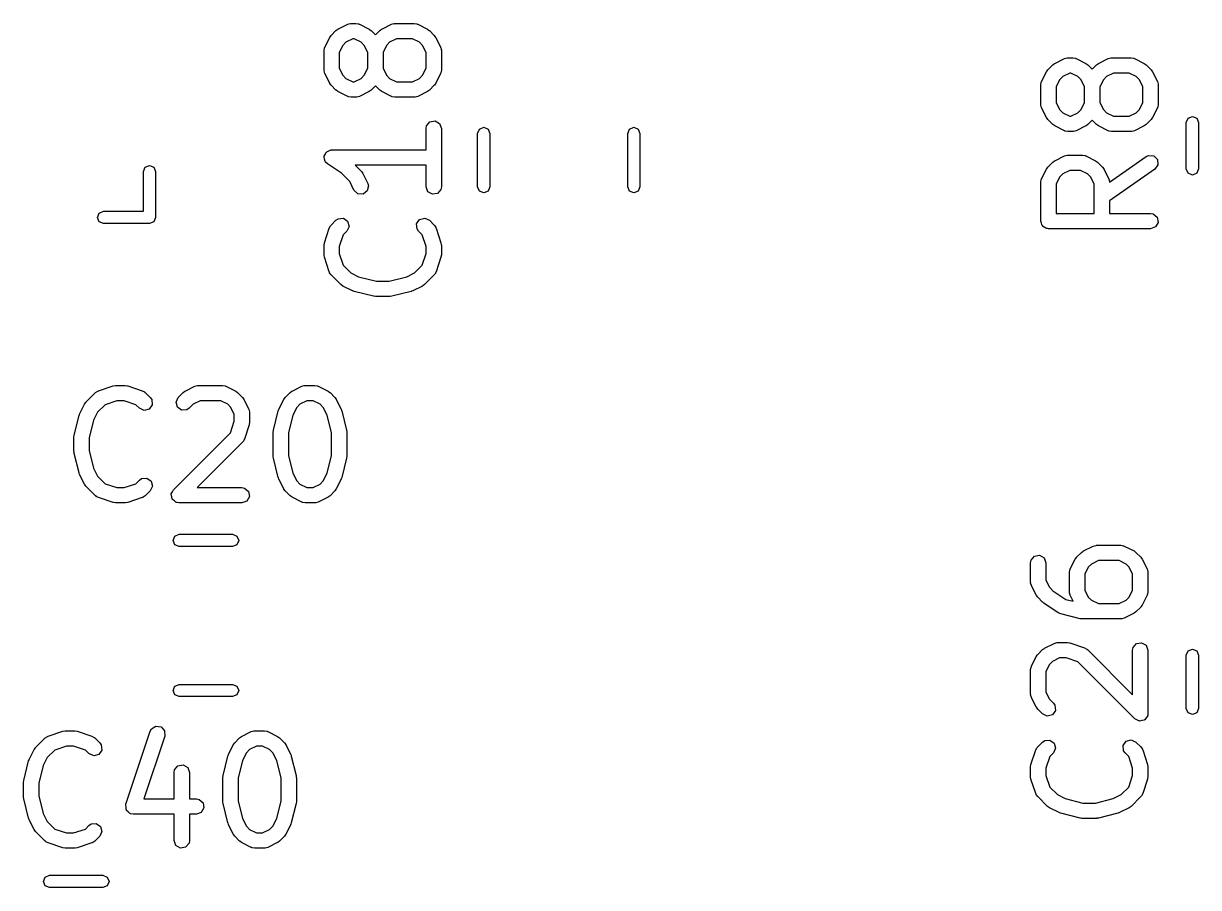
# Model space of a CAD drawing. Extents: x 44 to 148, y -85 to -25.
# Drawn here: x 99.81 to 111.32, y -59.71 to -51.25 of the extents above; entities that cross this region are included whole.
import ezdxf

# ---------------------------------------------------------------- set-up
doc = ezdxf.new("R2010")
doc.units = 0
doc.layers.add('BLACK', color=7, linetype='CONTINUOUS')

msp = doc.modelspace()

# ---------------------------------------------------------------- linework, layer by layer
at = {"layer": 'BLACK', "linetype": 'CONTINUOUS'}
for p, q in [((102.826905, -51.3703), (102.874524, -51.322681)), ((102.874524, -51.322681), (102.89289, -51.309821)), ((102.89289, -51.309821), (102.894016, -51.308632)), ((102.894016, -51.308632), (102.989254, -51.261013)), ((102.989254, -51.261013), (103.01422, -51.253587)), ((103.01422, -51.253587), (103.018581, -51.254628)), ((103.018581, -51.254628), (103.022795, -51.253095)), ((103.022795, -51.253095), (103.070414, -51.253095)), ((103.070414, -51.253095), (103.096066, -51.257618)), ((103.096066, -51.257618), (103.099501, -51.2605)), ((103.099501, -51.2605), (103.103955, -51.261013)), ((103.103955, -51.261013), (103.199193, -51.308632)), ((103.199193, -51.308632), (103.217203, -51.32199)), ((103.217203, -51.32199), (103.218685, -51.322681)), ((103.218685, -51.322681), (103.26089, -51.364886)), ((103.26089, -51.364886), (103.303095, -51.322681)), ((103.303095, -51.322681), (103.321461, -51.309821)), ((103.321461, -51.309821), (103.322587, -51.308632)), ((103.322587, -51.308632), (103.417825, -51.261013)), ((103.417825, -51.261013), (103.442791, -51.253587)), ((103.442791, -51.253587), (103.447152, -51.254628)), ((103.447152, -51.254628), (103.451366, -51.253095)), ((103.451366, -51.253095), (103.641842, -51.253095)), ((103.641842, -51.253095), (103.667494, -51.257618)), ((103.667494, -51.257618), (103.670929, -51.2605)), ((103.670929, -51.2605), (103.675383, -51.261013)), ((103.675383, -51.261013), (103.770621, -51.308632)), ((103.770621, -51.308632), (103.788629, -51.321988)), ((103.788629, -51.321988), (103.790112, -51.32268)), ((103.790112, -51.32268), (103.837732, -51.370299)), ((102.765237, -51.48503), (102.812856, -51.389792)), ((102.812856, -51.389792), (102.826214, -51.371781)), ((102.826214, -51.371781), (102.826905, -51.3703)), ((102.971984, -51.437353), (102.941577, -51.46776)), ((103.0405, -51.403095), (102.971984, -51.437353)), ((103.052709, -51.403095), (103.0405, -51.403095)), ((103.121225, -51.437353), (103.052709, -51.403095)), ((103.151632, -51.46776), (103.121225, -51.437353)), ((103.400555, -51.437353), (103.370148, -51.46776)), ((103.469071, -51.403095), (103.400555, -51.437353)), ((103.624137, -51.403095), (103.469071, -51.403095)), ((103.692653, -51.437353), (103.624137, -51.403095)), ((103.723061, -51.46776), (103.692653, -51.437353)), ((103.837732, -51.370299), (103.850594, -51.388667)), ((103.850594, -51.388667), (103.851782, -51.389792)), ((103.851782, -51.389792), (103.899401, -51.48503)), ((102.757319, -51.518571), (102.761842, -51.492919)), ((102.757319, -51.709047), (102.757319, -51.518571)), ((102.761842, -51.492919), (102.764724, -51.489483)), ((102.764724, -51.489483), (102.765237, -51.48503)), ((102.941577, -51.46776), (102.907319, -51.536276)), ((102.907319, -51.536276), (102.907319, -51.691342)), ((103.18589, -51.536276), (103.151632, -51.46776)), ((103.18589, -51.691342), (103.18589, -51.536276)), ((103.370148, -51.46776), (103.33589, -51.536276)), ((103.33589, -51.536276), (103.33589, -51.691342)), ((103.757319, -51.536276), (103.723061, -51.46776)), ((103.757319, -51.691342), (103.757319, -51.536276)), ((103.899401, -51.48503), (103.906827, -51.509996)), ((103.906827, -51.509996), (103.905785, -51.514357)), ((103.905785, -51.514357), (103.907319, -51.518571)), ((103.907319, -51.518571), (103.907319, -51.709047)), ((109.849405, -51.70649), (109.897024, -51.658871)), ((109.897024, -51.658871), (109.91539, -51.646011)), ((109.91539, -51.646011), (109.916516, -51.644822)), ((109.916516, -51.644822), (110.011754, -51.597203)), ((110.011754, -51.597203), (110.03672, -51.589777)), ((110.03672, -51.589777), (110.041081, -51.590818)), ((110.041081, -51.590818), (110.045295, -51.589285)), ((110.045295, -51.589285), (110.092914, -51.589285)), ((110.092914, -51.589285), (110.118566, -51.593808)), ((110.118566, -51.593808), (110.122001, -51.59669)), ((110.122001, -51.59669), (110.126455, -51.597203)), ((110.126455, -51.597203), (110.221693, -51.644822)), ((110.221693, -51.644822), (110.239703, -51.65818)), ((110.239703, -51.65818), (110.241185, -51.658871)), ((110.241185, -51.658871), (110.28339, -51.701076)), ((110.28339, -51.701076), (110.325595, -51.658871)), ((110.325595, -51.658871), (110.343961, -51.646011)), ((110.343961, -51.646011), (110.345087, -51.644822)), ((110.345087, -51.644822), (110.440325, -51.597203)), ((110.440325, -51.597203), (110.465291, -51.589777)), ((110.465291, -51.589777), (110.469652, -51.590818)), ((110.469652, -51.590818), (110.473866, -51.589285)), ((110.473866, -51.589285), (110.664342, -51.589285)), ((110.664342, -51.589285), (110.689994, -51.593808)), ((110.689994, -51.593808), (110.693429, -51.59669)), ((110.693429, -51.59669), (110.697883, -51.597203)), ((110.697883, -51.597203), (110.793121, -51.644822)), ((110.793121, -51.644822), (110.811129, -51.658178)), ((110.811129, -51.658178), (110.812612, -51.65887)), ((110.812612, -51.65887), (110.860232, -51.706489)), ((102.758852, -51.71326), (102.757319, -51.709047)), ((102.757811, -51.717621), (102.758852, -51.71326)), ((102.765237, -51.742588), (102.757811, -51.717621)), ((102.812856, -51.837826), (102.765237, -51.742588)), ((102.907319, -51.691342), (102.941577, -51.759858)), ((102.941577, -51.759858), (102.971984, -51.790265)), ((102.971984, -51.790265), (103.0405, -51.824523)), ((103.052709, -51.824523), (103.121225, -51.790265)), ((103.121225, -51.790265), (103.151632, -51.759858)), ((103.151632, -51.759858), (103.18589, -51.691342)), ((103.33589, -51.691342), (103.370148, -51.759858)), ((103.370148, -51.759858), (103.400555, -51.790265)), ((103.400555, -51.790265), (103.469071, -51.824523)), ((103.624137, -51.824523), (103.692653, -51.790264)), ((103.692653, -51.790264), (103.723061, -51.759857)), ((103.723061, -51.759857), (103.757319, -51.691342)), ((103.899401, -51.742588), (103.851782, -51.837826)), ((103.899913, -51.738134), (103.899401, -51.742588)), ((103.902796, -51.734699), (103.899913, -51.738134)), ((103.907319, -51.709047), (103.902796, -51.734699)), ((109.787737, -51.82122), (109.835356, -51.725982)), ((109.835356, -51.725982), (109.848714, -51.707971)), ((109.848714, -51.707971), (109.849405, -51.70649)), ((109.994484, -51.773543), (109.964077, -51.80395)), ((110.063, -51.739285), (109.994484, -51.773543)), ((110.075209, -51.739285), (110.063, -51.739285)), ((110.143725, -51.773543), (110.075209, -51.739285)), ((110.174132, -51.80395), (110.143725, -51.773543)), ((110.423055, -51.773543), (110.392648, -51.80395)), ((110.491571, -51.739285), (110.423055, -51.773543)), ((110.646637, -51.739285), (110.491571, -51.739285)), ((110.715153, -51.773543), (110.646637, -51.739285)), ((110.745561, -51.80395), (110.715153, -51.773543)), ((110.860232, -51.706489), (110.873094, -51.724857)), ((110.873094, -51.724857), (110.874282, -51.725982)), ((110.874282, -51.725982), (110.921901, -51.82122)), ((102.814045, -51.838951), (102.812856, -51.837826)), ((102.826905, -51.857318), (102.814045, -51.838951)), ((102.874524, -51.904937), (102.826905, -51.857318)), ((102.876005, -51.905628), (102.874524, -51.904937)), ((102.894016, -51.918986), (102.876005, -51.905628)), ((103.0405, -51.824523), (103.052709, -51.824523)), ((103.200318, -51.917796), (103.199193, -51.918986)), ((103.218685, -51.904937), (103.200318, -51.917796)), ((103.26089, -51.862732), (103.218685, -51.904937)), ((103.303095, -51.904937), (103.26089, -51.862732)), ((103.304576, -51.905628), (103.303095, -51.904937)), ((103.322587, -51.918986), (103.304576, -51.905628)), ((103.469071, -51.824523), (103.624137, -51.824523)), ((103.771746, -51.917797), (103.770621, -51.918986)), ((103.790112, -51.904938), (103.771746, -51.917797)), ((103.837732, -51.857319), (103.790112, -51.904938)), ((103.838422, -51.855837), (103.837732, -51.857319)), ((103.851782, -51.837826), (103.838422, -51.855837)), ((109.779819, -51.854761), (109.784342, -51.829109)), ((109.779819, -52.045237), (109.779819, -51.854761)), ((109.784342, -51.829109), (109.787224, -51.825673)), ((109.787224, -51.825673), (109.787737, -51.82122)), ((109.964077, -51.80395), (109.929819, -51.872466)), ((109.929819, -51.872466), (109.929819, -52.027532)), ((110.20839, -51.872466), (110.174132, -51.80395)), ((110.20839, -52.027532), (110.20839, -51.872466)), ((110.392648, -51.80395), (110.35839, -51.872466)), ((110.35839, -51.872466), (110.35839, -52.027532)), ((110.779819, -51.872466), (110.745561, -51.80395)), ((110.779819, -52.027532), (110.779819, -51.872466)), ((110.921901, -51.82122), (110.929327, -51.846186)), ((110.929327, -51.846186), (110.928285, -51.850547)), ((110.928285, -51.850547), (110.929819, -51.854761)), ((110.929819, -51.854761), (110.929819, -52.045237)), ((102.989254, -51.966605), (102.894016, -51.918986)), ((102.993707, -51.967117), (102.989254, -51.966605)), ((102.997143, -51.97), (102.993707, -51.967117)), ((103.022795, -51.974523), (102.997143, -51.97)), ((103.070414, -51.974523), (103.022795, -51.974523)), ((103.074627, -51.972989), (103.070414, -51.974523)), ((103.078988, -51.974031), (103.074627, -51.972989)), ((103.103955, -51.966605), (103.078988, -51.974031)), ((103.199193, -51.918986), (103.103955, -51.966605)), ((103.417825, -51.966605), (103.322587, -51.918986)), ((103.422278, -51.967117), (103.417825, -51.966605)), ((103.425714, -51.97), (103.422278, -51.967117)), ((103.451366, -51.974523), (103.425714, -51.97)), ((103.641842, -51.974523), (103.451366, -51.974523)), ((103.646055, -51.972989), (103.641842, -51.974523)), ((103.650416, -51.974031), (103.646055, -51.972989)), ((103.675383, -51.966605), (103.650416, -51.974031)), ((103.770621, -51.918986), (103.675383, -51.966605)), ((109.929819, -52.027532), (109.964077, -52.096048)), ((110.174132, -52.096048), (110.20839, -52.027532)), ((110.35839, -52.027532), (110.392648, -52.096048)), ((110.745561, -52.096047), (110.779819, -52.027532)), ((109.781352, -52.04945), (109.779819, -52.045237)), ((109.780311, -52.053811), (109.781352, -52.04945)), ((109.787737, -52.078778), (109.780311, -52.053811)), ((109.835356, -52.174016), (109.787737, -52.078778)), ((109.964077, -52.096048), (109.994484, -52.126455)), ((109.994484, -52.126455), (110.063, -52.160713)), ((110.075209, -52.160713), (110.143725, -52.126455)), ((110.143725, -52.126455), (110.174132, -52.096048)), ((110.392648, -52.096048), (110.423055, -52.126455)), ((110.423055, -52.126455), (110.491571, -52.160713)), ((110.646637, -52.160713), (110.715153, -52.126454)), ((110.715153, -52.126454), (110.745561, -52.096047)), ((110.921901, -52.078778), (110.874282, -52.174016)), ((110.922413, -52.074324), (110.921901, -52.078778)), ((110.925296, -52.070889), (110.922413, -52.074324)), ((110.929819, -52.045237), (110.925296, -52.070889)), ((103.757319, -52.280476), (103.761842, -52.254824)), ((103.761842, -52.254824), (103.794819, -52.215524)), ((103.794819, -52.215524), (103.845343, -52.206615)), ((103.845343, -52.206615), (103.889772, -52.232267)), ((103.889772, -52.232267), (103.907319, -52.280476)), ((109.836545, -52.175141), (109.835356, -52.174016)), ((109.849405, -52.193508), (109.836545, -52.175141)), ((109.897024, -52.241127), (109.849405, -52.193508)), ((109.898505, -52.241818), (109.897024, -52.241127)), ((109.916516, -52.255176), (109.898505, -52.241818)), ((110.011754, -52.302795), (109.916516, -52.255176)), ((110.063, -52.160713), (110.075209, -52.160713)), ((110.221693, -52.255176), (110.126455, -52.302795)), ((110.222818, -52.253986), (110.221693, -52.255176)), ((110.241185, -52.241127), (110.222818, -52.253986)), ((110.28339, -52.198922), (110.241185, -52.241127)), ((110.325595, -52.241127), (110.28339, -52.198922)), ((110.327076, -52.241818), (110.325595, -52.241127)), ((110.345087, -52.255176), (110.327076, -52.241818)), ((110.440325, -52.302795), (110.345087, -52.255176)), ((110.491571, -52.160713), (110.646637, -52.160713)), ((110.793121, -52.255176), (110.697883, -52.302795)), ((110.794246, -52.253987), (110.793121, -52.255176)), ((110.812612, -52.241128), (110.794246, -52.253987)), ((110.860232, -52.193509), (110.812612, -52.241128)), ((110.860922, -52.192027), (110.860232, -52.193509)), ((110.874282, -52.174016), (110.860922, -52.192027)), ((111.205, -52.222936), (111.222574, -52.18051)), ((111.205, -52.677064), (111.205, -52.222936)), ((111.222574, -52.18051), (111.265, -52.162936)), ((111.265, -52.162936), (111.307426, -52.18051)), ((111.307426, -52.18051), (111.325, -52.222936)), ((111.325, -52.222936), (111.325, -52.677064)), ((103.757319, -52.49119), (103.757319, -52.280476)), ((103.907319, -52.280476), (103.907319, -52.851904)), ((104.2625, -52.328748), (104.280074, -52.286322)), ((104.2625, -52.851252), (104.2625, -52.328748)), ((104.280074, -52.286322), (104.3225, -52.268748)), ((104.3225, -52.268748), (104.364926, -52.286322)), ((104.364926, -52.286322), (104.3825, -52.328748)), ((104.3825, -52.328748), (104.3825, -52.851252)), ((105.7325, -52.328748), (105.750074, -52.286322)), ((105.7325, -52.851252), (105.7325, -52.328748)), ((105.750074, -52.286322), (105.7925, -52.268748)), ((105.7925, -52.268748), (105.834926, -52.286322)), ((105.834926, -52.286322), (105.8525, -52.328748)), ((105.8525, -52.328748), (105.8525, -52.851252)), ((110.016207, -52.303307), (110.011754, -52.302795)), ((110.019643, -52.30619), (110.016207, -52.303307)), ((110.045295, -52.310713), (110.019643, -52.30619)), ((110.092914, -52.310713), (110.045295, -52.310713)), ((110.097127, -52.309179), (110.092914, -52.310713)), ((110.101488, -52.310221), (110.097127, -52.309179)), ((110.126455, -52.302795), (110.101488, -52.310221)), ((110.444778, -52.303307), (110.440325, -52.302795)), ((110.448214, -52.30619), (110.444778, -52.303307)), ((110.473866, -52.310713), (110.448214, -52.30619)), ((110.664342, -52.310713), (110.473866, -52.310713)), ((110.668555, -52.309179), (110.664342, -52.310713)), ((110.672916, -52.310221), (110.668555, -52.309179)), ((110.697883, -52.302795), (110.672916, -52.310221)), ((102.804563, -52.501292), (102.824076, -52.491645)), ((102.824076, -52.491645), (102.828265, -52.492665)), ((102.828265, -52.492665), (102.832319, -52.49119)), ((102.832319, -52.49119), (103.757319, -52.49119)), ((102.757474, -52.561363), (102.759206, -52.557413)), ((102.763587, -52.582254), (102.757474, -52.561363)), ((102.758458, -52.553166), (102.76934, -52.534317)), ((102.759206, -52.557413), (102.758458, -52.553166)), ((102.767367, -52.60369), (102.763587, -52.582254)), ((102.77067, -52.606462), (102.767367, -52.60369)), ((102.76934, -52.534317), (102.778087, -52.514383)), ((102.771882, -52.610601), (102.77067, -52.606462)), ((102.778087, -52.514383), (102.781954, -52.512471)), ((102.781954, -52.512471), (102.78411, -52.508737)), ((102.78411, -52.508737), (102.804563, -52.501292)), ((109.897024, -52.611252), (109.91539, -52.598392)), ((109.91539, -52.598392), (109.916516, -52.597203)), ((109.916516, -52.597203), (110.011754, -52.549584)), ((110.011754, -52.549584), (110.03672, -52.542158)), ((110.03672, -52.542158), (110.041081, -52.543199)), ((110.041081, -52.543199), (110.045295, -52.541666)), ((110.045295, -52.541666), (110.188152, -52.541666)), ((110.188152, -52.541666), (110.213804, -52.546189)), ((110.213804, -52.546189), (110.217239, -52.549071)), ((110.217239, -52.549071), (110.221693, -52.549584)), ((110.221693, -52.549584), (110.316931, -52.597203)), ((110.316931, -52.597203), (110.334941, -52.610561)), ((110.453282, -52.806192), (110.81181, -52.555223)), ((110.81181, -52.555223), (110.835418, -52.544218)), ((110.835418, -52.544218), (110.886525, -52.548697)), ((110.886525, -52.548697), (110.922797, -52.584979)), ((110.922797, -52.584979), (110.927261, -52.636087)), ((100.9875, -52.702), (101.005074, -52.659574)), ((100.9875, -53.092), (100.9875, -52.702)), ((101.005074, -52.659574), (101.0475, -52.642)), ((101.0475, -52.642), (101.089926, -52.659574)), ((101.089926, -52.659574), (101.1075, -52.702)), ((101.1075, -52.702), (101.1075, -53.152)), ((102.790716, -52.628594), (102.771882, -52.610601)), ((102.927394, -52.719712), (102.790716, -52.628594)), ((103.008775, -52.801093), (102.927394, -52.719712)), ((103.757319, -52.64119), (103.061004, -52.64119)), ((103.061004, -52.64119), (103.123447, -52.703633)), ((103.123447, -52.703633), (103.136309, -52.722001)), ((103.136309, -52.722001), (103.137496, -52.723125)), ((103.137496, -52.723125), (103.185115, -52.818363)), ((103.757319, -52.851904), (103.757319, -52.64119)), ((109.787737, -52.773601), (109.835356, -52.678363)), ((109.835356, -52.678363), (109.848714, -52.660352)), ((109.848714, -52.660352), (109.849405, -52.658871)), ((109.849405, -52.658871), (109.897024, -52.611252)), ((110.063, -52.691666), (109.994484, -52.725924)), ((110.170447, -52.691666), (110.063, -52.691666)), ((110.238963, -52.725924), (110.170447, -52.691666)), ((110.334941, -52.610561), (110.336423, -52.611252)), ((110.336423, -52.611252), (110.384042, -52.658871)), ((110.384042, -52.658871), (110.396901, -52.677237)), ((110.396901, -52.677237), (110.398091, -52.678363)), ((110.398091, -52.678363), (110.44571, -52.773601)), ((110.897829, -52.678108), (110.453628, -52.989048)), ((110.927261, -52.636087), (110.897829, -52.678108)), ((111.222574, -52.71949), (111.205, -52.677064)), ((111.265, -52.737064), (111.222574, -52.71949)), ((111.307426, -52.71949), (111.265, -52.737064)), ((111.325, -52.677064), (111.307426, -52.71949)), ((103.050951, -52.885445), (103.008775, -52.801093)), ((103.185115, -52.818363), (103.192541, -52.843329)), ((109.779819, -52.807142), (109.784342, -52.78149)), ((109.779819, -53.188094), (109.779819, -52.807142)), ((109.784342, -52.78149), (109.787224, -52.778054)), ((109.787224, -52.778054), (109.787737, -52.773601)), ((109.964077, -52.756331), (109.929819, -52.824847)), ((109.929819, -52.824847), (109.929819, -53.113094)), ((109.994484, -52.725924), (109.964077, -52.756331)), ((110.26937, -52.756331), (110.238963, -52.725924)), ((110.303628, -52.824847), (110.26937, -52.756331)), ((110.303628, -53.113094), (110.303628, -52.824847)), ((110.44571, -52.773601), (110.453136, -52.798567)), ((110.453136, -52.798567), (110.452094, -52.802928)), ((110.452094, -52.802928), (110.453282, -52.806192)), ((103.088205, -52.920717), (103.050951, -52.885445)), ((103.139415, -52.923792), (103.088205, -52.920717)), ((103.180621, -52.893228), (103.139415, -52.923792)), ((103.192541, -52.843329), (103.180621, -52.893228)), ((103.774866, -52.900113), (103.757319, -52.851904)), ((103.819295, -52.925765), (103.774866, -52.900113)), ((103.869819, -52.916856), (103.819295, -52.925765)), ((103.902796, -52.877556), (103.869819, -52.916856)), ((103.907319, -52.851904), (103.902796, -52.877556)), ((104.280074, -52.893678), (104.2625, -52.851252)), ((104.3225, -52.911252), (104.280074, -52.893678)), ((104.364926, -52.893678), (104.3225, -52.911252)), ((104.3825, -52.851252), (104.364926, -52.893678)), ((105.750074, -52.893678), (105.7325, -52.851252)), ((105.7925, -52.911252), (105.750074, -52.893678)), ((105.834926, -52.893678), (105.7925, -52.911252)), ((105.8525, -52.851252), (105.834926, -52.893678)), ((110.453628, -52.989048), (110.453628, -53.113094)), ((100.5375, -53.152), (100.555074, -53.109574)), ((100.555074, -53.194426), (100.5375, -53.152)), ((100.555074, -53.109574), (100.5975, -53.092)), ((100.5975, -53.092), (100.9875, -53.092)), ((101.1075, -53.152), (101.089926, -53.194426)), ((102.826905, -53.227443), (102.874524, -53.179824)), ((102.874524, -53.179824), (102.895861, -53.164884)), ((102.895861, -53.164884), (102.946968, -53.160413)), ((102.946968, -53.160413), (102.988994, -53.189839)), ((103.664635, -53.213446), (103.694061, -53.17142)), ((103.694061, -53.17142), (103.743616, -53.158143)), ((103.743616, -53.158143), (103.790112, -53.179823)), ((103.790112, -53.179823), (103.837732, -53.227442)), ((109.929819, -53.113094), (110.303628, -53.113094)), ((110.453628, -53.113094), (110.854819, -53.113094)), ((110.854819, -53.113094), (110.880471, -53.117617)), ((110.880471, -53.117617), (110.919771, -53.150594)), ((110.919771, -53.150594), (110.92868, -53.201118)), ((100.5975, -53.212), (100.555074, -53.194426)), ((101.0475, -53.212), (100.5975, -53.212)), ((101.089926, -53.194426), (101.0475, -53.212)), ((102.761168, -53.399616), (102.808787, -53.256759)), ((102.808787, -53.256759), (102.821189, -53.233854)), ((102.821189, -53.233854), (102.82501, -53.231506)), ((102.82501, -53.231506), (102.826905, -53.227443)), ((102.98059, -53.28589), (102.94549, -53.320989)), ((103.002271, -53.239394), (102.98059, -53.28589)), ((102.988994, -53.189839), (103.002271, -53.239394)), ((103.669107, -53.264554), (103.664635, -53.213446)), ((103.684048, -53.285891), (103.669107, -53.264554)), ((103.719148, -53.32099), (103.684048, -53.285891)), ((103.837732, -53.227442), (103.852673, -53.248779)), ((103.852673, -53.248779), (103.853063, -53.253247)), ((103.853063, -53.253247), (103.855851, -53.256759)), ((103.855851, -53.256759), (103.90347, -53.399615)), ((109.786482, -53.206402), (109.779819, -53.188094)), ((109.789867, -53.225594), (109.786482, -53.206402)), ((109.795051, -53.229944), (109.789867, -53.225594)), ((109.797366, -53.236303), (109.795051, -53.229944)), ((109.814239, -53.246045), (109.797366, -53.236303)), ((109.829167, -53.258571), (109.814239, -53.246045)), ((109.838909, -53.260288), (109.829167, -53.258571)), ((109.841795, -53.261955), (109.838909, -53.260288)), ((109.845077, -53.261376), (109.841795, -53.261955)), ((109.854819, -53.263094), (109.845077, -53.261376)), ((110.854819, -53.263094), (109.854819, -53.263094)), ((110.903028, -53.245547), (110.854819, -53.263094)), ((110.92868, -53.201118), (110.903028, -53.245547)), ((102.757319, -53.423333), (102.761212, -53.40125)), ((102.761212, -53.40125), (102.761168, -53.399616)), ((102.94549, -53.320989), (102.907319, -53.435503)), ((103.757319, -53.435503), (103.719148, -53.32099)), ((103.90347, -53.399615), (103.906759, -53.421795)), ((102.757319, -53.518571), (102.757319, -53.423333)), ((102.757879, -53.520109), (102.757319, -53.518571)), ((102.761168, -53.542288), (102.757879, -53.520109)), ((102.907319, -53.435503), (102.907319, -53.5064)), ((102.907319, -53.5064), (102.94549, -53.620914)), ((103.719148, -53.620913), (103.757319, -53.506401)), ((103.757319, -53.506401), (103.757319, -53.435503)), ((103.907319, -53.518571), (103.903425, -53.540653)), ((103.906759, -53.421795), (103.907319, -53.423333)), ((103.907319, -53.423333), (103.907319, -53.518571)), ((102.808787, -53.685145), (102.761168, -53.542288)), ((102.94549, -53.620914), (103.019603, -53.695027)), ((103.645034, -53.695026), (103.719148, -53.620913)), ((103.90347, -53.542289), (103.855851, -53.685145)), ((103.903425, -53.540653), (103.90347, -53.542289)), ((102.811574, -53.688657), (102.808787, -53.685145)), ((102.811965, -53.693124), (102.811574, -53.688657)), ((102.826905, -53.714461), (102.811965, -53.693124)), ((102.922143, -53.809699), (102.826905, -53.714461)), ((103.019603, -53.695027), (103.09659, -53.73352)), ((103.09659, -53.73352), (103.270124, -53.776904)), ((103.394513, -53.776904), (103.568047, -53.73352)), ((103.568047, -53.73352), (103.645034, -53.695026)), ((103.837733, -53.714461), (103.742494, -53.809699)), ((103.839628, -53.710396), (103.837733, -53.714461)), ((103.843448, -53.70805), (103.839628, -53.710396)), ((103.855851, -53.685145), (103.843448, -53.70805)), ((102.923624, -53.810389), (102.922143, -53.809699)), ((102.941635, -53.823748), (102.923624, -53.810389)), ((103.036873, -53.871367), (102.941635, -53.823748)), ((103.040401, -53.871773), (103.036873, -53.871367)), ((103.052224, -53.877046), (103.040401, -53.871773)), ((103.270124, -53.776904), (103.394513, -53.776904)), ((103.615357, -53.875057), (103.612413, -53.877046)), ((103.627764, -53.871367), (103.615357, -53.875057)), ((103.723002, -53.823748), (103.627764, -53.871367)), ((103.724125, -53.822561), (103.723002, -53.823748)), ((103.742494, -53.809699), (103.724125, -53.822561)), ((103.2427, -53.924665), (103.052224, -53.877046)), ((103.246148, -53.924304), (103.2427, -53.924665)), ((103.26089, -53.926904), (103.246148, -53.924304)), ((103.403747, -53.926904), (103.26089, -53.926904)), ((103.407004, -53.925718), (103.403747, -53.926904)), ((103.421937, -53.924665), (103.407004, -53.925718)), ((103.612413, -53.877046), (103.421937, -53.924665)), ((100.4243, -54.962643), (100.519538, -54.867405)), ((100.519538, -54.867405), (100.540875, -54.852464)), ((100.540875, -54.852464), (100.545343, -54.852073)), ((100.545343, -54.852073), (100.548854, -54.849287)), ((100.548854, -54.849287), (100.69171, -54.801668)), ((100.69171, -54.801668), (100.71389, -54.798378)), ((100.71389, -54.798378), (100.715428, -54.797819)), ((100.715428, -54.797819), (100.810666, -54.797819)), ((100.810666, -54.797819), (100.832748, -54.801712)), ((100.832748, -54.801712), (100.834383, -54.801668)), ((100.834383, -54.801668), (100.97724, -54.849287)), ((100.97724, -54.849287), (101.000145, -54.861689)), ((101.000145, -54.861689), (101.002492, -54.86551)), ((101.002492, -54.86551), (101.006556, -54.867405)), ((101.006556, -54.867405), (101.054175, -54.915024)), ((101.329062, -54.915024), (101.376681, -54.867405)), ((101.376681, -54.867405), (101.395047, -54.854545)), ((101.395047, -54.854545), (101.396173, -54.853356)), ((101.396173, -54.853356), (101.491411, -54.805737)), ((101.491411, -54.805737), (101.516377, -54.798311)), ((101.516377, -54.798311), (101.520738, -54.799352)), ((101.520738, -54.799352), (101.524952, -54.797819)), ((101.524952, -54.797819), (101.763047, -54.797819)), ((101.763047, -54.797819), (101.788699, -54.802342)), ((101.788699, -54.802342), (101.792134, -54.805224)), ((101.792134, -54.805224), (101.796588, -54.805737)), ((101.796588, -54.805737), (101.891826, -54.853356)), ((101.891826, -54.853356), (101.909836, -54.866714)), ((101.909836, -54.866714), (101.911318, -54.867405)), ((101.911318, -54.867405), (101.958937, -54.915024)), ((102.376681, -54.915024), (102.4243, -54.867405)), ((102.4243, -54.867405), (102.442666, -54.854545)), ((102.442666, -54.854545), (102.443792, -54.853356)), ((102.443792, -54.853356), (102.53903, -54.805737)), ((102.53903, -54.805737), (102.563996, -54.798311)), ((102.563996, -54.798311), (102.568357, -54.799352)), ((102.568357, -54.799352), (102.572571, -54.797819)), ((102.572571, -54.797819), (102.667809, -54.797819)), ((102.667809, -54.797819), (102.693461, -54.802342)), ((102.693461, -54.802342), (102.696896, -54.805224)), ((102.696896, -54.805224), (102.70135, -54.805737)), ((102.70135, -54.805737), (102.796588, -54.853356)), ((102.796588, -54.853356), (102.814598, -54.866714)), ((102.814598, -54.866714), (102.81608, -54.867405)), ((102.81608, -54.867405), (102.863699, -54.915024)), ((100.362632, -55.077373), (100.410251, -54.982135)), ((100.410251, -54.982135), (100.423609, -54.964124)), ((100.423609, -54.964124), (100.4243, -54.962643)), ((100.613085, -54.98599), (100.538972, -55.060103)), ((100.727598, -54.947819), (100.613085, -54.98599)), ((100.798496, -54.947819), (100.727598, -54.947819)), ((100.913009, -54.98599), (100.798496, -54.947819)), ((100.948109, -55.02109), (100.913009, -54.98599)), ((100.994605, -55.042771), (100.948109, -55.02109)), ((101.073586, -54.987468), (101.04416, -55.029494)), ((101.054175, -54.915024), (101.069115, -54.936361)), ((101.069115, -54.936361), (101.073586, -54.987468)), ((101.307381, -54.961521), (101.329062, -54.915024)), ((101.320658, -55.011075), (101.307381, -54.961521)), ((101.362684, -55.040502), (101.320658, -55.011075)), ((101.435128, -55.02109), (101.413791, -55.03603)), ((101.474141, -54.982077), (101.435128, -55.02109)), ((101.542657, -54.947819), (101.474141, -54.982077)), ((101.745342, -54.947819), (101.542657, -54.947819)), ((101.813858, -54.982077), (101.745342, -54.947819)), ((101.844265, -55.012484), (101.813858, -54.982077)), ((101.878523, -55.081), (101.844265, -55.012484)), ((101.958937, -54.915024), (101.971796, -54.93339)), ((101.971796, -54.93339), (101.972986, -54.934516)), ((101.972986, -54.934516), (102.020605, -55.029754)), ((102.315013, -55.029754), (102.362632, -54.934516)), ((102.362632, -54.934516), (102.37599, -54.916505)), ((102.37599, -54.916505), (102.376681, -54.915024)), ((102.491353, -55.012484), (102.452859, -55.089471)), ((102.52176, -54.982077), (102.491353, -55.012484)), ((102.590276, -54.947819), (102.52176, -54.982077)), ((102.650104, -54.947819), (102.590276, -54.947819)), ((102.71862, -54.982077), (102.650104, -54.947819)), ((102.749027, -55.012484), (102.71862, -54.982077)), ((102.78752, -55.089471), (102.749027, -55.012484)), ((102.863699, -54.915024), (102.876558, -54.93339)), ((102.876558, -54.93339), (102.877748, -54.934516)), ((102.877748, -54.934516), (102.925367, -55.029754)), ((100.309334, -55.2832), (100.356953, -55.092724)), ((100.356953, -55.092724), (100.362225, -55.080901)), ((100.362225, -55.080901), (100.362632, -55.077373)), ((100.500478, -55.13709), (100.457095, -55.310624)), ((100.538972, -55.060103), (100.500478, -55.13709)), ((101.04416, -55.029494), (100.994605, -55.042771)), ((101.413791, -55.03603), (101.362684, -55.040502)), ((101.878523, -55.146363), (101.878523, -55.081)), ((102.020605, -55.029754), (102.028031, -55.05472)), ((102.028031, -55.05472), (102.026989, -55.059081)), ((102.026989, -55.059081), (102.028523, -55.063295)), ((102.028523, -55.063295), (102.028523, -55.158533)), ((102.261715, -55.235581), (102.309334, -55.045105)), ((102.309334, -55.045105), (102.314606, -55.033282)), ((102.314606, -55.033282), (102.315013, -55.029754)), ((102.452859, -55.089471), (102.409476, -55.263005)), ((102.830904, -55.263005), (102.78752, -55.089471)), ((102.925367, -55.029754), (102.929057, -55.04216)), ((102.929057, -55.04216), (102.931046, -55.045105)), ((102.931046, -55.045105), (102.978665, -55.235581)), ((101.840351, -55.260876), (101.878523, -55.146363)), ((102.024674, -55.182251), (101.977055, -55.325107)), ((102.028523, -55.158533), (102.024629, -55.180615)), ((102.024629, -55.180615), (102.024674, -55.182251)), ((102.259476, -55.253771), (102.262075, -55.239029)), ((102.259476, -55.491866), (102.259476, -55.253771)), ((102.262075, -55.239029), (102.261715, -55.235581)), ((102.978665, -55.235581), (102.979718, -55.250513)), ((102.979718, -55.250513), (102.980904, -55.253771)), ((102.980904, -55.253771), (102.980904, -55.491866)), ((100.307095, -55.30139), (100.309694, -55.286648)), ((100.307095, -55.444247), (100.307095, -55.30139)), ((100.309694, -55.286648), (100.309334, -55.2832)), ((100.457095, -55.310624), (100.457095, -55.435013)), ((101.281443, -55.819786), (101.840351, -55.260876)), ((101.958937, -55.354423), (101.515542, -55.797819)), ((101.960832, -55.350358), (101.958937, -55.354423)), ((101.964652, -55.348012), (101.960832, -55.350358)), ((101.977055, -55.325107), (101.964652, -55.348012)), ((102.409476, -55.263005), (102.409476, -55.482632)), ((102.830904, -55.482632), (102.830904, -55.263005)), ((100.30828, -55.447504), (100.307095, -55.444247)), ((100.309334, -55.462437), (100.30828, -55.447504)), ((100.356953, -55.652913), (100.309334, -55.462437)), ((100.457095, -55.435013), (100.500478, -55.608547)), ((102.409476, -55.482632), (102.452859, -55.656166)), ((102.78752, -55.656166), (102.830904, -55.482632)), ((102.260661, -55.495123), (102.259476, -55.491866)), ((102.261715, -55.510056), (102.260661, -55.495123)), ((102.309334, -55.700532), (102.261715, -55.510056)), ((102.978665, -55.510056), (102.931046, -55.700532)), ((102.980904, -55.491866), (102.978304, -55.506607)), ((102.978304, -55.506607), (102.978665, -55.510056)), ((100.358941, -55.655857), (100.356953, -55.652913)), ((100.362632, -55.668264), (100.358941, -55.655857)), ((100.410251, -55.763502), (100.362632, -55.668264)), ((100.500478, -55.608547), (100.538972, -55.685534)), ((100.538972, -55.685534), (100.613085, -55.759648)), ((100.948108, -55.724548), (100.969445, -55.709607)), ((100.969445, -55.709607), (101.020553, -55.705135)), ((101.020553, -55.705135), (101.062578, -55.734561)), ((102.311322, -55.703476), (102.309334, -55.700532)), ((102.315013, -55.715883), (102.311322, -55.703476)), ((102.362632, -55.811121), (102.315013, -55.715883)), ((102.452859, -55.656166), (102.491353, -55.733153)), ((102.749026, -55.733153), (102.78752, -55.656166)), ((102.925367, -55.715883), (102.877748, -55.811121)), ((102.925773, -55.712354), (102.925367, -55.715883)), ((102.931046, -55.700532), (102.925773, -55.712354)), ((100.411437, -55.764625), (100.410251, -55.763502)), ((100.4243, -55.782994), (100.411437, -55.764625)), ((100.519538, -55.878233), (100.4243, -55.782994)), ((100.613085, -55.759648), (100.727598, -55.797819)), ((100.727598, -55.797819), (100.798496, -55.797819)), ((100.798496, -55.797819), (100.913009, -55.759647)), ((100.913009, -55.759647), (100.948108, -55.724548)), ((101.054175, -55.830613), (101.006557, -55.878232)), ((101.075856, -55.784116), (101.054175, -55.830613)), ((101.062578, -55.734561), (101.075856, -55.784116)), ((101.271905, -55.840239), (101.281443, -55.819786)), ((101.515542, -55.797819), (101.953523, -55.797819)), ((101.953523, -55.797819), (101.979175, -55.802342)), ((101.979175, -55.802342), (102.018475, -55.835319)), ((102.36382, -55.812246), (102.362632, -55.811121)), ((102.37668, -55.830612), (102.36382, -55.812246)), ((102.424299, -55.878232), (102.37668, -55.830612)), ((102.491353, -55.733153), (102.52176, -55.763561)), ((102.52176, -55.763561), (102.590276, -55.797819)), ((102.590276, -55.797819), (102.650104, -55.797819)), ((102.650104, -55.797819), (102.718619, -55.763561)), ((102.718619, -55.763561), (102.749026, -55.733153)), ((102.863699, -55.830613), (102.816081, -55.878232)), ((102.864389, -55.829131), (102.863699, -55.830613)), ((102.877748, -55.811121), (102.864389, -55.829131)), ((100.523602, -55.880128), (100.519538, -55.878233)), ((100.525949, -55.883948), (100.523602, -55.880128)), ((100.548854, -55.896351), (100.525949, -55.883948)), ((100.69171, -55.94397), (100.548854, -55.896351)), ((100.693345, -55.943925), (100.69171, -55.94397)), ((100.715428, -55.947819), (100.693345, -55.943925)), ((100.810666, -55.947819), (100.715428, -55.947819)), ((100.812204, -55.947258), (100.810666, -55.947819)), ((100.834383, -55.94397), (100.812204, -55.947258)), ((100.97724, -55.896351), (100.834383, -55.94397)), ((100.980751, -55.893563), (100.97724, -55.896351)), ((100.98522, -55.893173), (100.980751, -55.893563)), ((101.006557, -55.878232), (100.98522, -55.893173)), ((101.259762, -55.866283), (101.261211, -55.863175)), ((101.265603, -55.888085), (101.259762, -55.866283)), ((101.260615, -55.859795), (101.271905, -55.840239)), ((101.261211, -55.863175), (101.260615, -55.859795)), ((101.269524, -55.910319), (101.265603, -55.888085)), ((101.272151, -55.912523), (101.269524, -55.910319)), ((101.273039, -55.915837), (101.272151, -55.912523)), ((101.29153, -55.928785), (101.273039, -55.915837)), ((101.308824, -55.943296), (101.29153, -55.928785)), ((101.313408, -55.944104), (101.308824, -55.943296)), ((101.315065, -55.945264), (101.313408, -55.944104)), ((101.318353, -55.944976), (101.315065, -55.945264)), ((101.334476, -55.947819), (101.318353, -55.944976)), ((101.953523, -55.947819), (101.334476, -55.947819)), ((102.001732, -55.930272), (101.953523, -55.947819)), ((102.027384, -55.885843), (102.001732, -55.930272)), ((102.018475, -55.835319), (102.027384, -55.885843)), ((102.42578, -55.878922), (102.424299, -55.878232)), ((102.443792, -55.892282), (102.42578, -55.878922)), ((102.53903, -55.939901), (102.443792, -55.892282)), ((102.543483, -55.940413), (102.53903, -55.939901)), ((102.546919, -55.943296), (102.543483, -55.940413)), ((102.572571, -55.947819), (102.546919, -55.943296)), ((102.667809, -55.947819), (102.572571, -55.947819)), ((102.672022, -55.946285), (102.667809, -55.947819)), ((102.676383, -55.947327), (102.672022, -55.946285)), ((102.70135, -55.939901), (102.676383, -55.947327)), ((102.796588, -55.892282), (102.70135, -55.939901)), ((102.797712, -55.891094), (102.796588, -55.892282)), ((102.816081, -55.878232), (102.797712, -55.891094)), ((101.278748, -56.315), (101.296322, -56.272574)), ((101.296322, -56.272574), (101.338748, -56.255)), ((101.338748, -56.255), (101.861252, -56.255)), ((101.861252, -56.255), (101.903678, -56.272574)), ((101.903678, -56.272574), (101.921252, -56.315)), ((101.296322, -56.357426), (101.278748, -56.315)), ((101.338748, -56.375), (101.296322, -56.357426)), ((101.861252, -56.375), (101.338748, -56.375)), ((101.903678, -56.357426), (101.861252, -56.375)), ((101.921252, -56.315), (101.903678, -56.357426)), ((110.197468, -56.418632), (110.292706, -56.371013)), ((110.292706, -56.371013), (110.317672, -56.363587)), ((110.317672, -56.363587), (110.322033, -56.364628)), ((110.322033, -56.364628), (110.326247, -56.363095)), ((110.326247, -56.363095), (110.564342, -56.363095)), ((110.564342, -56.363095), (110.589994, -56.367618)), ((110.589994, -56.367618), (110.593429, -56.3705)), ((110.593429, -56.3705), (110.597883, -56.371013)), ((110.597883, -56.371013), (110.693121, -56.418632)), ((109.679819, -56.533333), (109.684342, -56.507681)), ((109.684342, -56.507681), (109.717319, -56.468381)), ((109.717319, -56.468381), (109.767843, -56.459472)), ((109.767843, -56.459472), (109.812272, -56.485124)), ((109.812272, -56.485124), (109.829819, -56.533333)), ((110.068689, -56.59503), (110.116308, -56.499792)), ((110.116308, -56.499792), (110.129666, -56.481781)), ((110.129666, -56.481781), (110.130357, -56.4803)), ((110.130357, -56.4803), (110.177976, -56.432681)), ((110.177976, -56.432681), (110.196342, -56.419821)), ((110.196342, -56.419821), (110.197468, -56.418632)), ((110.343952, -56.513095), (110.275436, -56.547353)), ((110.546637, -56.513095), (110.343952, -56.513095)), ((110.615153, -56.547353), (110.546637, -56.513095)), ((110.693121, -56.418632), (110.711129, -56.431988)), ((110.711129, -56.431988), (110.712612, -56.43268)), ((110.712612, -56.43268), (110.760232, -56.480299)), ((110.760232, -56.480299), (110.773094, -56.498667)), ((110.773094, -56.498667), (110.774282, -56.499792)), ((110.774282, -56.499792), (110.821901, -56.59503)), ((109.679819, -56.723809), (109.679819, -56.533333)), ((109.829819, -56.533333), (109.829819, -56.706104)), ((110.060771, -56.628571), (110.065294, -56.602919)), ((110.060771, -56.819047), (110.060771, -56.628571)), ((110.065294, -56.602919), (110.068176, -56.599483)), ((110.068176, -56.599483), (110.068689, -56.59503)), ((110.245029, -56.57776), (110.210771, -56.646276)), ((110.275436, -56.547353), (110.245029, -56.57776)), ((110.645561, -56.57776), (110.615153, -56.547353)), ((110.679819, -56.646276), (110.645561, -56.57776)), ((110.821901, -56.59503), (110.829327, -56.619996)), ((110.829327, -56.619996), (110.828285, -56.624357)), ((110.828285, -56.624357), (110.829819, -56.628571)), ((110.829819, -56.628571), (110.829819, -56.819047)), ((109.681352, -56.728022), (109.679819, -56.723809)), ((109.680311, -56.732383), (109.681352, -56.728022)), ((109.687737, -56.75735), (109.680311, -56.732383)), ((109.829819, -56.706104), (109.864077, -56.77462)), ((110.210771, -56.646276), (110.210771, -56.801342)), ((110.679819, -56.801342), (110.679819, -56.646276)), ((109.735356, -56.852588), (109.687737, -56.75735)), ((109.736545, -56.853713), (109.735356, -56.852588)), ((109.749405, -56.87208), (109.736545, -56.853713)), ((109.864077, -56.77462), (109.897837, -56.80838)), ((109.897837, -56.80838), (110.023708, -56.892294)), ((110.062304, -56.82326), (110.060771, -56.819047)), ((110.061263, -56.827621), (110.062304, -56.82326)), ((110.068689, -56.852588), (110.061263, -56.827621)), ((110.097804, -56.910818), (110.068689, -56.852588)), ((110.210771, -56.801342), (110.245029, -56.869858)), ((110.645561, -56.869857), (110.679819, -56.801342)), ((110.821901, -56.852588), (110.774282, -56.947826)), ((110.822413, -56.848134), (110.821901, -56.852588)), ((110.825296, -56.844699), (110.822413, -56.848134)), ((110.829819, -56.819047), (110.825296, -56.844699)), ((109.797024, -56.919699), (109.749405, -56.87208)), ((109.80019, -56.921175), (109.797024, -56.919699)), ((109.808454, -56.92907), (109.80019, -56.921175)), ((109.951312, -57.024308), (109.808454, -56.92907)), ((110.023708, -56.892294), (110.097804, -56.910818)), ((110.245029, -56.869858), (110.275436, -56.900265)), ((110.275436, -56.900265), (110.343952, -56.934523)), ((110.343952, -56.934523), (110.546637, -56.934523)), ((110.546637, -56.934523), (110.615153, -56.900264)), ((110.615153, -56.900264), (110.645561, -56.869857)), ((110.760232, -56.967319), (110.712612, -57.014938)), ((110.760922, -56.965837), (110.760232, -56.967319)), ((110.774282, -56.947826), (110.760922, -56.965837)), ((109.951731, -57.02441), (109.951312, -57.024308)), ((109.974724, -57.034665), (109.951731, -57.02441)), ((110.1652, -57.082284), (109.974724, -57.034665)), ((110.168648, -57.081923), (110.1652, -57.082284)), ((110.18339, -57.084523), (110.168648, -57.081923)), ((110.564342, -57.084523), (110.18339, -57.084523)), ((110.568555, -57.082989), (110.564342, -57.084523)), ((110.572916, -57.084031), (110.568555, -57.082989)), ((110.597883, -57.076605), (110.572916, -57.084031)), ((110.693121, -57.028986), (110.597883, -57.076605)), ((110.694246, -57.027797), (110.693121, -57.028986)), ((110.712612, -57.014938), (110.694246, -57.027797)), ((109.816516, -57.371013), (109.911754, -57.323394)), ((109.911754, -57.323394), (109.93672, -57.315968)), ((109.93672, -57.315968), (109.941081, -57.317009)), ((109.941081, -57.317009), (109.945295, -57.315476)), ((109.945295, -57.315476), (110.040533, -57.315476)), ((110.040533, -57.315476), (110.062615, -57.319369)), ((110.062615, -57.319369), (110.06425, -57.319325)), ((110.06425, -57.319325), (110.207107, -57.366944)), ((110.684342, -57.364824), (110.717319, -57.325524)), ((110.717319, -57.325524), (110.767843, -57.316615)), ((110.767843, -57.316615), (110.812272, -57.342267)), ((109.735356, -57.452173), (109.748714, -57.434162)), ((109.748714, -57.434162), (109.749405, -57.432681)), ((109.749405, -57.432681), (109.797024, -57.385062)), ((109.797024, -57.385062), (109.81539, -57.372202)), ((109.81539, -57.372202), (109.816516, -57.371013)), ((110.207107, -57.366944), (110.230012, -57.379346)), ((110.230012, -57.379346), (110.232359, -57.383167)), ((110.232359, -57.383167), (110.236423, -57.385062)), ((110.236423, -57.385062), (110.679819, -57.828457)), ((110.679819, -57.390476), (110.684342, -57.364824)), ((110.679819, -57.828457), (110.679819, -57.390476)), ((110.812272, -57.342267), (110.829819, -57.390476)), ((110.829819, -57.390476), (110.829819, -58.009523)), ((111.205, -57.438748), (111.222574, -57.396322)), ((111.205, -57.961252), (111.205, -57.438748)), ((111.222574, -57.396322), (111.265, -57.378748)), ((111.265, -57.378748), (111.307426, -57.396322)), ((111.307426, -57.396322), (111.325, -57.438748)), ((111.325, -57.438748), (111.325, -57.961252)), ((109.679819, -57.580952), (109.684342, -57.5553)), ((109.684342, -57.5553), (109.687224, -57.551864)), ((109.687224, -57.551864), (109.687737, -57.547411)), ((109.687737, -57.547411), (109.735356, -57.452173)), ((109.864077, -57.530141), (109.829819, -57.598657)), ((109.894484, -57.499734), (109.864077, -57.530141)), ((109.963, -57.465476), (109.894484, -57.499734)), ((110.028363, -57.465476), (109.963, -57.465476)), ((110.142876, -57.503647), (110.028363, -57.465476)), ((110.701786, -58.062556), (110.142876, -57.503647)), ((109.679819, -57.819047), (109.679819, -57.580952)), ((109.829819, -57.598657), (109.829819, -57.801342)), ((101.278748, -57.785), (101.296322, -57.742574)), ((101.296322, -57.827426), (101.278748, -57.785)), ((101.296322, -57.742574), (101.338748, -57.725)), ((101.338748, -57.725), (101.861252, -57.725)), ((101.861252, -57.725), (101.903678, -57.742574)), ((101.903678, -57.742574), (101.921252, -57.785)), ((101.921252, -57.785), (101.903678, -57.827426)), ((101.338748, -57.845), (101.296322, -57.827426)), ((101.861252, -57.845), (101.338748, -57.845)), ((101.903678, -57.827426), (101.861252, -57.845)), ((109.681352, -57.82326), (109.679819, -57.819047)), ((109.680311, -57.827621), (109.681352, -57.82326)), ((109.687737, -57.852588), (109.680311, -57.827621)), ((109.735356, -57.947826), (109.687737, -57.852588)), ((109.829819, -57.801342), (109.864077, -57.869858)), ((109.864077, -57.869858), (109.90309, -57.908871)), ((109.736545, -57.948951), (109.735356, -57.947826)), ((109.749405, -57.967318), (109.736545, -57.948951)), ((109.797024, -58.014937), (109.749405, -57.967318)), ((109.84352, -58.036618), (109.797024, -58.014937)), ((109.922501, -57.981315), (109.893075, -58.023341)), ((109.90309, -57.908871), (109.91803, -57.930208)), ((109.91803, -57.930208), (109.922501, -57.981315)), ((110.829819, -58.009523), (110.826976, -58.025645)), ((111.222574, -58.003678), (111.205, -57.961252)), ((111.265, -58.021252), (111.222574, -58.003678)), ((111.307426, -58.003678), (111.265, -58.021252)), ((111.325, -57.961252), (111.307426, -58.003678)), ((101.067441, -58.160578), (101.111154, -58.133723)), ((101.111154, -58.133723), (101.161902, -58.141248)), ((109.893075, -58.023341), (109.84352, -58.036618)), ((110.722239, -58.072093), (110.701786, -58.062556)), ((110.741795, -58.083384), (110.722239, -58.072093)), ((110.745175, -58.082787), (110.741795, -58.083384)), ((110.748283, -58.084237), (110.745175, -58.082787)), ((110.770085, -58.078395), (110.748283, -58.084237)), ((110.792319, -58.074475), (110.770085, -58.078395)), ((110.794523, -58.071847), (110.792319, -58.074475)), ((110.797837, -58.07096), (110.794523, -58.071847)), ((110.810785, -58.052468), (110.797837, -58.07096)), ((110.825296, -58.035175), (110.810785, -58.052468)), ((110.826104, -58.03059), (110.825296, -58.035175)), ((110.827264, -58.028934), (110.826104, -58.03059)), ((110.826976, -58.025645), (110.827264, -58.028934)), ((99.9303, -58.344643), (100.025538, -58.249405)), ((100.025538, -58.249405), (100.046875, -58.234464)), ((100.046875, -58.234464), (100.051343, -58.234073)), ((100.051343, -58.234073), (100.054854, -58.231287)), ((100.054854, -58.231287), (100.19771, -58.183668)), ((100.19771, -58.183668), (100.21989, -58.180378)), ((100.21989, -58.180378), (100.221428, -58.179819)), ((100.221428, -58.179819), (100.316666, -58.179819)), ((100.316666, -58.179819), (100.338748, -58.183712)), ((100.338748, -58.183712), (100.340383, -58.183668)), ((100.340383, -58.183668), (100.48324, -58.231287)), ((100.48324, -58.231287), (100.506145, -58.243689)), ((100.506145, -58.243689), (100.508492, -58.24751)), ((100.508492, -58.24751), (100.512556, -58.249405)), ((100.512556, -58.249405), (100.560175, -58.297024)), ((100.816944, -58.897768), (101.055039, -58.183483)), ((101.197341, -58.230918), (100.992152, -58.846485)), ((101.055039, -58.183483), (101.067441, -58.160578)), ((101.161902, -58.141248), (101.19594, -58.179634)), ((101.19594, -58.179634), (101.197341, -58.230918)), ((101.882681, -58.297024), (101.9303, -58.249405)), ((101.9303, -58.249405), (101.948666, -58.236545)), ((101.948666, -58.236545), (101.949792, -58.235356)), ((101.949792, -58.235356), (102.04503, -58.187737)), ((102.04503, -58.187737), (102.069996, -58.180311)), ((102.069996, -58.180311), (102.074357, -58.181352)), ((102.074357, -58.181352), (102.078571, -58.179819)), ((102.078571, -58.179819), (102.173809, -58.179819)), ((102.173809, -58.179819), (102.199461, -58.184342)), ((102.199461, -58.184342), (102.202896, -58.187224)), ((102.202896, -58.187224), (102.20735, -58.187737)), ((102.20735, -58.187737), (102.302588, -58.235356)), ((102.302588, -58.235356), (102.320598, -58.248714)), ((102.320598, -58.248714), (102.32208, -58.249405)), ((102.32208, -58.249405), (102.369699, -58.297024)), ((99.868632, -58.459373), (99.916251, -58.364135)), ((99.916251, -58.364135), (99.929609, -58.346124)), ((99.929609, -58.346124), (99.9303, -58.344643)), ((100.233598, -58.329819), (100.119085, -58.36799)), ((100.304496, -58.329819), (100.233598, -58.329819)), ((100.419009, -58.36799), (100.304496, -58.329819)), ((100.560175, -58.297024), (100.575115, -58.318361)), ((100.575115, -58.318361), (100.579586, -58.369468)), ((101.821013, -58.411754), (101.868632, -58.316516)), ((101.868632, -58.316516), (101.88199, -58.298505)), ((101.88199, -58.298505), (101.882681, -58.297024)), ((102.02776, -58.364077), (101.997353, -58.394484)), ((102.096276, -58.329819), (102.02776, -58.364077)), ((102.156104, -58.329819), (102.096276, -58.329819)), ((102.22462, -58.364077), (102.156104, -58.329819)), ((102.255027, -58.394484), (102.22462, -58.364077)), ((102.369699, -58.297024), (102.382558, -58.31539)), ((102.382558, -58.31539), (102.383748, -58.316516)), ((102.383748, -58.316516), (102.431367, -58.411754)), ((109.731287, -58.366759), (109.743689, -58.343854)), ((109.743689, -58.343854), (109.74751, -58.341506)), ((109.74751, -58.341506), (109.749405, -58.337443)), ((109.749405, -58.337443), (109.797024, -58.289824)), ((109.797024, -58.289824), (109.818361, -58.274884)), ((109.818361, -58.274884), (109.869468, -58.270413)), ((109.869468, -58.270413), (109.911494, -58.299839)), ((109.924771, -58.349394), (109.90309, -58.39589)), ((109.911494, -58.299839), (109.924771, -58.349394)), ((110.587135, -58.323446), (110.616561, -58.28142)), ((110.591607, -58.374554), (110.587135, -58.323446)), ((110.616561, -58.28142), (110.666116, -58.268143)), ((110.666116, -58.268143), (110.712612, -58.289823)), ((110.712612, -58.289823), (110.760232, -58.337442)), ((110.760232, -58.337442), (110.775173, -58.358779)), ((110.775173, -58.358779), (110.775563, -58.363247)), ((110.775563, -58.363247), (110.778351, -58.366759)), ((99.815334, -58.6652), (99.862953, -58.474724)), ((99.862953, -58.474724), (99.868225, -58.462901)), ((99.868225, -58.462901), (99.868632, -58.459373)), ((100.044972, -58.442103), (100.006478, -58.51909)), ((100.119085, -58.36799), (100.044972, -58.442103)), ((100.454109, -58.40309), (100.419009, -58.36799)), ((100.500605, -58.424771), (100.454109, -58.40309)), ((100.55016, -58.411494), (100.500605, -58.424771)), ((100.579586, -58.369468), (100.55016, -58.411494)), ((101.767715, -58.617581), (101.815334, -58.427105)), ((101.815334, -58.427105), (101.820606, -58.415282)), ((101.820606, -58.415282), (101.821013, -58.411754)), ((101.958859, -58.471471), (101.915476, -58.645005)), ((101.997353, -58.394484), (101.958859, -58.471471)), ((102.29352, -58.471471), (102.255027, -58.394484)), ((102.336904, -58.645005), (102.29352, -58.471471)), ((102.431367, -58.411754), (102.435057, -58.42416)), ((102.435057, -58.42416), (102.437046, -58.427105)), ((102.437046, -58.427105), (102.484665, -58.617581)), ((109.683668, -58.509616), (109.731287, -58.366759)), ((109.86799, -58.430989), (109.829819, -58.545503)), ((109.90309, -58.39589), (109.86799, -58.430989)), ((110.606548, -58.395891), (110.591607, -58.374554)), ((110.641648, -58.43099), (110.606548, -58.395891)), ((110.679819, -58.545503), (110.641648, -58.43099)), ((110.778351, -58.366759), (110.82597, -58.509615)), ((100.006478, -58.51909), (99.963095, -58.692624)), ((101.289285, -58.588152), (101.293808, -58.5625)), ((101.289285, -58.846485), (101.289285, -58.588152)), ((101.293808, -58.5625), (101.326785, -58.5232)), ((101.326785, -58.5232), (101.377309, -58.514291)), ((101.377309, -58.514291), (101.421738, -58.539943)), ((101.421738, -58.539943), (101.439285, -58.588152)), ((101.439285, -58.588152), (101.439285, -58.846485)), ((109.679819, -58.533333), (109.683712, -58.51125)), ((109.679819, -58.628571), (109.679819, -58.533333)), ((109.683712, -58.51125), (109.683668, -58.509616)), ((109.829819, -58.545503), (109.829819, -58.6164)), ((110.679819, -58.616401), (110.679819, -58.545503)), ((110.82597, -58.509615), (110.829259, -58.531795)), ((110.829259, -58.531795), (110.829819, -58.533333)), ((110.829819, -58.533333), (110.829819, -58.628571)), ((99.813095, -58.68339), (99.815694, -58.668648)), ((99.813095, -58.826247), (99.813095, -58.68339)), ((99.815694, -58.668648), (99.815334, -58.6652)), ((99.963095, -58.692624), (99.963095, -58.817013)), ((101.765476, -58.635771), (101.768075, -58.621029)), ((101.765476, -58.873866), (101.765476, -58.635771)), ((101.768075, -58.621029), (101.767715, -58.617581)), ((101.915476, -58.645005), (101.915476, -58.864632)), ((102.336904, -58.864632), (102.336904, -58.645005)), ((102.484665, -58.617581), (102.485718, -58.632513)), ((102.485718, -58.632513), (102.486904, -58.635771)), ((102.486904, -58.635771), (102.486904, -58.873866)), ((109.680379, -58.630109), (109.679819, -58.628571)), ((109.683668, -58.652288), (109.680379, -58.630109)), ((109.731287, -58.795145), (109.683668, -58.652288)), ((109.829819, -58.6164), (109.86799, -58.730914)), ((110.641648, -58.730913), (110.679819, -58.616401)), ((110.82597, -58.652289), (110.778351, -58.795145)), ((110.829819, -58.628571), (110.825925, -58.650653)), ((110.825925, -58.650653), (110.82597, -58.652289)), ((99.963095, -58.817013), (100.006478, -58.990547)), ((109.734074, -58.798657), (109.731287, -58.795145)), ((109.734465, -58.803124), (109.734074, -58.798657)), ((109.749405, -58.824461), (109.734465, -58.803124)), ((109.844643, -58.919699), (109.749405, -58.824461)), ((109.86799, -58.730914), (109.942103, -58.805027)), ((109.942103, -58.805027), (110.01909, -58.84352)), ((110.490547, -58.84352), (110.567534, -58.805026)), ((110.567534, -58.805026), (110.641648, -58.730913)), ((110.760233, -58.824461), (110.664994, -58.919699)), ((110.762128, -58.820396), (110.760233, -58.824461)), ((110.765948, -58.81805), (110.762128, -58.820396)), ((110.778351, -58.795145), (110.765948, -58.81805)), ((99.81428, -58.829504), (99.813095, -58.826247)), ((99.815334, -58.844437), (99.81428, -58.829504)), ((99.862953, -59.034913), (99.815334, -58.844437)), ((100.814234, -58.908461), (100.8171, -58.903496)), ((100.817786, -58.928607), (100.814234, -58.908461)), ((100.8171, -58.903496), (100.816944, -58.897768)), ((100.818345, -58.949052), (100.817786, -58.928607)), ((100.992152, -58.846485), (101.289285, -58.846485)), ((101.439285, -58.846485), (101.507142, -58.846485)), ((101.507142, -58.846485), (101.532794, -58.851008)), ((101.532794, -58.851008), (101.572094, -58.883985)), ((101.581003, -58.934509), (101.555351, -58.978938)), ((101.572094, -58.883985), (101.581003, -58.934509)), ((101.766661, -58.877123), (101.765476, -58.873866)), ((101.767715, -58.892056), (101.766661, -58.877123)), ((101.815334, -59.082532), (101.767715, -58.892056)), ((101.915476, -58.864632), (101.958859, -59.038166)), ((102.29352, -59.038166), (102.336904, -58.864632)), ((102.484665, -58.892056), (102.437046, -59.082532)), ((102.486904, -58.873866), (102.484304, -58.888607)), ((102.484304, -58.888607), (102.484665, -58.892056)), ((109.846124, -58.920389), (109.844643, -58.919699)), ((109.864135, -58.933748), (109.846124, -58.920389)), ((109.959373, -58.981367), (109.864135, -58.933748)), ((110.01909, -58.84352), (110.192624, -58.886904)), ((110.192624, -58.886904), (110.317013, -58.886904)), ((110.317013, -58.886904), (110.490547, -58.84352)), ((110.645502, -58.933748), (110.550264, -58.981367)), ((110.646625, -58.932561), (110.645502, -58.933748)), ((110.664994, -58.919699), (110.646625, -58.932561)), ((99.864941, -59.037857), (99.862953, -59.034913)), ((99.868632, -59.050264), (99.864941, -59.037857)), ((99.916251, -59.145502), (99.868632, -59.050264)), ((100.006478, -58.990547), (100.044972, -59.067534)), ((100.822147, -58.95334), (100.818345, -58.949052)), ((100.823143, -58.958985), (100.822147, -58.95334)), ((100.83881, -58.972131), (100.823143, -58.958985)), ((100.852382, -58.987437), (100.83881, -58.972131)), ((100.858052, -58.988277), (100.852382, -58.987437)), ((100.862443, -58.991962), (100.858052, -58.988277)), ((100.888095, -58.996485), (100.862443, -58.991962)), ((101.289285, -58.996485), (100.888095, -58.996485)), ((101.289285, -59.254819), (101.289285, -58.996485)), ((101.507142, -58.996485), (101.439285, -58.996485)), ((101.439285, -58.996485), (101.439285, -59.254819)), ((101.555351, -58.978938), (101.507142, -58.996485)), ((101.958859, -59.038166), (101.997353, -59.115153)), ((102.255026, -59.115153), (102.29352, -59.038166)), ((109.962901, -58.981773), (109.959373, -58.981367)), ((109.974724, -58.987046), (109.962901, -58.981773)), ((110.1652, -59.034665), (109.974724, -58.987046)), ((110.168648, -59.034304), (110.1652, -59.034665)), ((110.18339, -59.036904), (110.168648, -59.034304)), ((110.326247, -59.036904), (110.18339, -59.036904)), ((110.329504, -59.035718), (110.326247, -59.036904)), ((110.344437, -59.034665), (110.329504, -59.035718)), ((110.534913, -58.987046), (110.344437, -59.034665)), ((110.537857, -58.985057), (110.534913, -58.987046)), ((110.550264, -58.981367), (110.537857, -58.985057)), ((99.917437, -59.146625), (99.916251, -59.145502)), ((99.9303, -59.164994), (99.917437, -59.146625)), ((100.025538, -59.260233), (99.9303, -59.164994)), ((100.044972, -59.067534), (100.119085, -59.141648)), ((100.119085, -59.141648), (100.233598, -59.179819)), ((100.304496, -59.179819), (100.419009, -59.141647)), ((100.419009, -59.141647), (100.454108, -59.106548)), ((100.454108, -59.106548), (100.475445, -59.091607)), ((100.475445, -59.091607), (100.526553, -59.087135)), ((100.526553, -59.087135), (100.568578, -59.116561)), ((100.581856, -59.166116), (100.560175, -59.212613)), ((100.568578, -59.116561), (100.581856, -59.166116)), ((101.817322, -59.085476), (101.815334, -59.082532)), ((101.821013, -59.097883), (101.817322, -59.085476)), ((101.868632, -59.193121), (101.821013, -59.097883)), ((101.997353, -59.115153), (102.02776, -59.145561)), ((102.02776, -59.145561), (102.096276, -59.179819)), ((102.156104, -59.179819), (102.224619, -59.145561)), ((102.224619, -59.145561), (102.255026, -59.115153)), ((102.431367, -59.097883), (102.383748, -59.193121)), ((102.431773, -59.094354), (102.431367, -59.097883)), ((102.437046, -59.082532), (102.431773, -59.094354)), ((100.029602, -59.262128), (100.025538, -59.260233)), ((100.031949, -59.265948), (100.029602, -59.262128)), ((100.054854, -59.278351), (100.031949, -59.265948)), ((100.19771, -59.32597), (100.054854, -59.278351)), ((100.233598, -59.179819), (100.304496, -59.179819)), ((100.48324, -59.278351), (100.340383, -59.32597)), ((100.486751, -59.275563), (100.48324, -59.278351)), ((100.49122, -59.275173), (100.486751, -59.275563)), ((100.512557, -59.260232), (100.49122, -59.275173)), ((100.560175, -59.212613), (100.512557, -59.260232)), ((101.306832, -59.303028), (101.289285, -59.254819)), ((101.434762, -59.280471), (101.401785, -59.319771)), ((101.439285, -59.254819), (101.434762, -59.280471)), ((101.86982, -59.194246), (101.868632, -59.193121)), ((101.88268, -59.212612), (101.86982, -59.194246)), ((101.930299, -59.260232), (101.88268, -59.212612)), ((101.93178, -59.260922), (101.930299, -59.260232)), ((101.949792, -59.274282), (101.93178, -59.260922)), ((102.04503, -59.321901), (101.949792, -59.274282)), ((102.096276, -59.179819), (102.156104, -59.179819)), ((102.302588, -59.274282), (102.20735, -59.321901)), ((102.303712, -59.273094), (102.302588, -59.274282)), ((102.322081, -59.260232), (102.303712, -59.273094)), ((102.369699, -59.212613), (102.322081, -59.260232)), ((102.370389, -59.211131), (102.369699, -59.212613)), ((102.383748, -59.193121), (102.370389, -59.211131)), ((100.199345, -59.325925), (100.19771, -59.32597)), ((100.221428, -59.329819), (100.199345, -59.325925)), ((100.316666, -59.329819), (100.221428, -59.329819)), ((100.318204, -59.329258), (100.316666, -59.329819)), ((100.340383, -59.32597), (100.318204, -59.329258)), ((101.351261, -59.32868), (101.306832, -59.303028)), ((101.401785, -59.319771), (101.351261, -59.32868)), ((102.049483, -59.322413), (102.04503, -59.321901)), ((102.052919, -59.325296), (102.049483, -59.322413)), ((102.078571, -59.329819), (102.052919, -59.325296)), ((102.173809, -59.329819), (102.078571, -59.329819)), ((102.178022, -59.328285), (102.173809, -59.329819)), ((102.182383, -59.329327), (102.178022, -59.328285)), ((102.20735, -59.321901), (102.182383, -59.329327)), ((100.008748, -59.654151), (100.026322, -59.611725)), ((100.026322, -59.611725), (100.068748, -59.594151)), ((100.068748, -59.594151), (100.591252, -59.594151)), ((100.591252, -59.594151), (100.633678, -59.611725)), ((100.633678, -59.611725), (100.651252, -59.654151)), ((100.026322, -59.696577), (100.008748, -59.654151)), ((100.068748, -59.714151), (100.026322, -59.696577)), ((100.591252, -59.714151), (100.068748, -59.714151)), ((100.633678, -59.696577), (100.591252, -59.714151)), ((100.651252, -59.654151), (100.633678, -59.696577))]:
    msp.add_line(p, q, dxfattribs=at)

doc.saveas('drawing.dxf')
